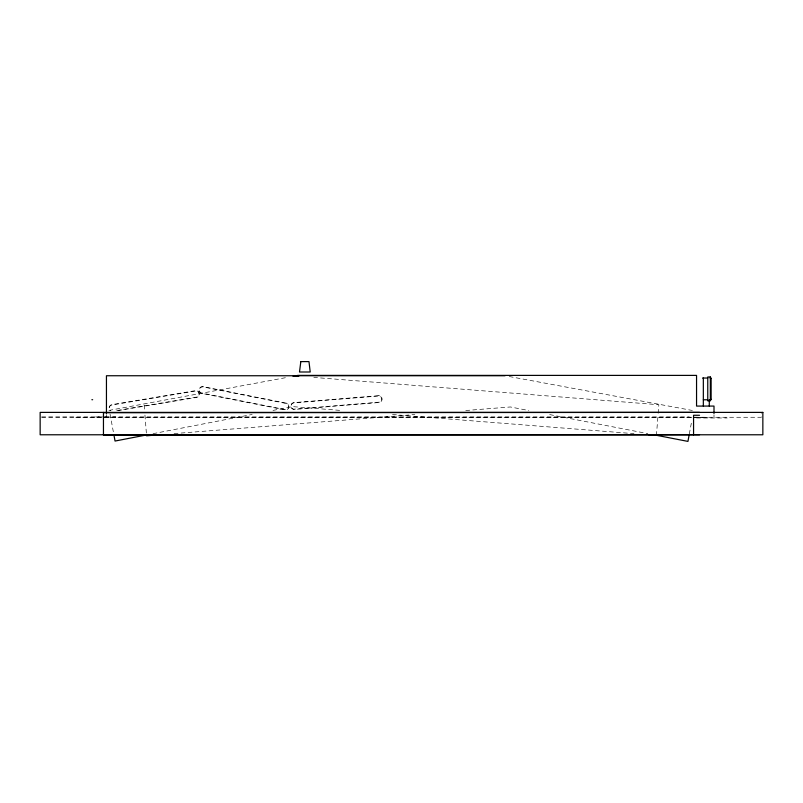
<?xml version="1.0" encoding="UTF-8"?>
<svg xmlns="http://www.w3.org/2000/svg" width="803" height="803" viewBox="0 0 803 803"><rect width="100%" height="100%" fill="white"/><g stroke="black" fill="none" stroke-linecap="round" stroke-linejoin="round"><path stroke-width="0.6" stroke-dasharray="4.01 3.01" d="M656.422 435.437L658.079 414.519M658.169 413.334L658.851 404.742L313.782 377.41M689.315 434.032L691.594 421.756M153.012 433.68L252.182 414.458M272.95 410.423L292.593 406.619L342.6 410.584M108.897 410.433L287.645 377.3M116.706 410.554L197.317 396.943A3.192 3.192 0 0 0 196.303 390.86L111.155 405.113A3.192 3.192 0 0 0 110.623 410.614M117.961 410.584L196.564 397.425A3.433 3.433 0 0 0 199.385 393.48A3.433 3.433 0 0 0 195.43 390.659L111.918 404.632A3.433 3.433 0 0 0 110.493 410.815M174.04 433.61L414.89 414.539M465.75 410.514L510.407 406.97L528.816 410.544M106.448 416.918L95.537 416.918M105.996 417.199L115.712 416.918M41.676 416.918L689.315 416.918M41.676 417.269L761.324 417.269L761.324 413.615M75.773 417.62L707.463 417.269M696.552 417.972L727.227 417.972M687.288 417.269L699.433 417.269M707.463 417.62L696.552 417.62M392.486 414.529L634.009 433.66M509.202 376.507L692.407 410.474M549.674 414.589L647.84 433.62M110.041 414.037L113.685 433.68M144.149 405.093L144.54 410.072M144.941 415.051L146.417 433.7M713.997 414.78L713.997 417.269M106.448 414.509L106.448 417.62M294.008 402.845L293.175 403.026A3.192 3.192 0 0 0 293.677 409.179L379.719 402.112A3.192 3.192 0 0 0 379.217 395.959L294.008 402.845M378.364 395.688L293.968 402.614A3.433 3.433 0 0 0 290.827 406.318A3.433 3.433 0 0 0 294.53 409.45L378.926 402.524A3.433 3.433 0 0 0 382.067 398.82A3.433 3.433 0 0 0 378.364 395.688M203.099 386.916L202.246 386.865A3.192 3.192 0 0 0 201.051 392.918L285.738 409.691A3.192 3.192 0 0 0 286.932 403.628L203.099 386.916M286.189 403.136L203.129 386.685A3.433 3.433 0 0 0 199.094 389.385A3.433 3.433 0 0 0 201.794 393.42L284.854 409.861A3.433 3.433 0 0 0 288.889 407.161A3.433 3.433 0 0 0 286.189 403.136"/><path stroke-width="1.2" d="M656.432 435.286L648.914 434.845M689.084 435.256L687.95 441.399L653.973 434.814M146.889 434.875L115.05 441.048L113.916 434.905M293.025 376.296L297.933 375.392L696.552 375.392L696.552 406.077L713.997 406.077L713.997 413.535M159.064 434.804L146.578 435.788L146.517 434.945M505.067 375.744L106.448 375.744L106.448 413.304M702.575 378.032L707.764 378.032M710.344 378.032L711.127 378.032L711.127 399.784L710.344 399.784M710.344 378.464L711.127 378.464M710.344 399.362L711.127 399.362M91.873 399.713L92.656 399.713M703.338 399.784L707.764 399.784M103.457 412.742L699.543 412.391M699.543 415.271L693.561 415.271L693.561 434.774M295.022 375.924L298.776 376.226M174.291 434.774L176.198 435.136M709.29 399.784L709.29 406.077M703.338 378.032L703.338 406.077M699.543 434.774L103.457 435.136L103.457 412.391M300.824 361.601L299.499 372L310.209 372L308.984 361.601L300.824 361.601M710.344 376.968L707.764 376.968L707.764 400.858L710.344 400.858L710.344 376.968M762.85 412.391L40.15 412.391L40.15 434.774L762.85 434.774L762.85 412.391"/></g></svg>
